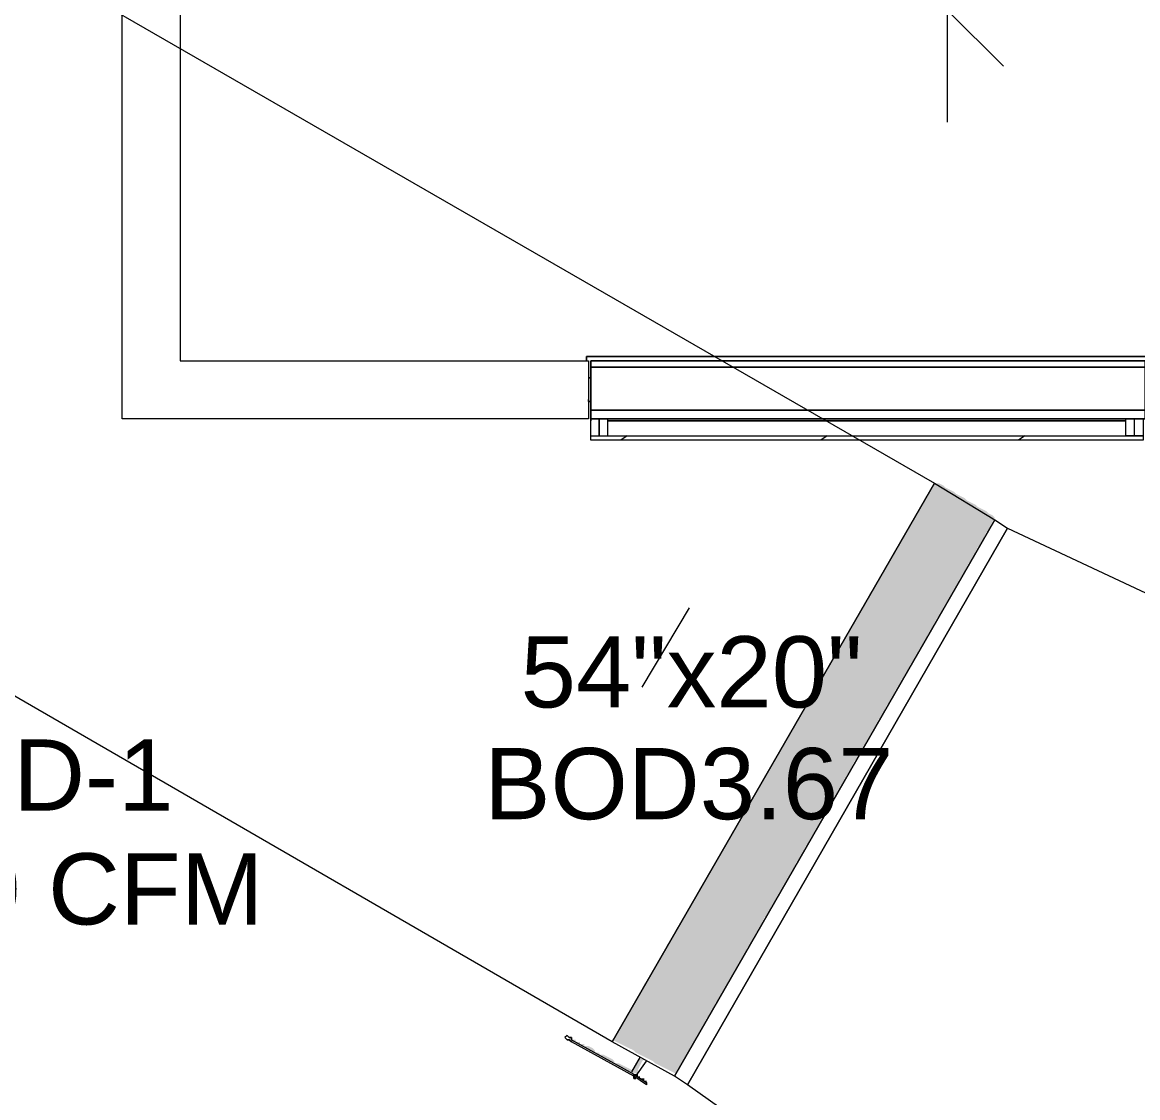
# Model space of a CAD drawing. Header units: metres. Extents: x -2 to 237, y -8 to 52.
# Drawn here: x 51.994 to 54.372, y 39.07 to 41.363 of the extents above; entities that cross this region are included whole.
import ezdxf

# ---------------------------------------------------------------- set-up
doc = ezdxf.new("R2010")
doc.units = ezdxf.units.M
doc.layers.add('HVAC - Ductos', color=5, linetype='Continuous', lineweight=0)
doc.layers.add('PDF_Text', color=7, linetype='Continuous', lineweight=0)
doc.layers.add('PDF_Geometry', color=7, linetype='Continuous', lineweight=0, true_color=0xaaaaaa)
doc.layers.add('PDF_Solid Fills', color=7, linetype='Continuous', lineweight=0, true_color=0xffffff)
doc.styles.add('PDF Helvetica', font='')
doc.styles.get('PDF Helvetica').set_extended_font_data('Helvetica')

msp = doc.modelspace()

# ---------------------------------------------------------------- hatches: boundary and pattern name
at = {"layer": 'HVAC - Ductos', "lineweight": 0, "transparency": 33554559}
msp.add_hatch(color=256, dxfattribs=at).paths.add_polyline_path([(53.9572, 40.3755), (53.948, 40.3801), (53.9389, 40.3801), (53.9343, 40.3755), (53.9251, 40.3573), (53.9205, 40.3527), (53.9068, 40.3251), (53.9022, 40.3206), (53.8885, 40.2931), (53.8839, 40.2885), (53.8748, 40.2702), (53.8702, 40.2656), (53.8564, 40.2381), (53.8518, 40.2335), (53.8381, 40.206), (53.8335, 40.2015), (53.8197, 40.174), (53.8151, 40.1694), (53.806, 40.1511), (53.8014, 40.1465), (53.7877, 40.119), (53.7831, 40.1144), (53.7693, 40.0869), (53.7647, 40.0824), (53.7511, 40.0548), (53.7465, 40.0503), (53.7373, 40.032), (53.7327, 40.0274), (53.7189, 39.9999), (53.7144, 39.9953), (53.7007, 39.9678), (53.6961, 39.9632), (53.6823, 39.9357), (53.6777, 39.9311), (53.6685, 39.9128), (53.664, 39.9082), (53.6502, 39.8807), (53.6456, 39.8762), (53.6319, 39.8487), (53.6273, 39.8441), (53.6136, 39.8166), (53.609, 39.812), (53.5999, 39.7937), (53.5953, 39.7891), (53.5815, 39.7617), (53.5769, 39.7571), (53.5632, 39.7295), (53.5586, 39.725), (53.5448, 39.6975), (53.5402, 39.6929), (53.5311, 39.6746), (53.5265, 39.67), (53.5128, 39.6425), (53.5082, 39.6379), (53.4944, 39.6104), (53.4899, 39.6058), (53.4762, 39.5784), (53.4716, 39.5738), (53.4624, 39.5554), (53.4578, 39.5508), (53.444, 39.5234), (53.4395, 39.5188), (53.4258, 39.4913), (53.4212, 39.4868), (53.4074, 39.4592), (53.4028, 39.4546), (53.3936, 39.4363), (53.3891, 39.4317), (53.3753, 39.4043), (53.3707, 39.3997), (53.357, 39.3722), (53.3524, 39.3676), (53.3387, 39.3401), (53.3341, 39.3355), (53.325, 39.3172), (53.3204, 39.3126), (53.3066, 39.2851), (53.302, 39.2805), (53.2883, 39.2531), (53.2837, 39.2485), (53.2699, 39.221), (53.2653, 39.2164), (53.2562, 39.1981), (53.2516, 39.1935), (53.2975, 39.1706), (53.302, 39.166), (53.3387, 39.1477), (53.3433, 39.1431), (53.3891, 39.1202), (53.3891, 39.1248), (53.3982, 39.1431), (53.4028, 39.1477), (53.4166, 39.1752), (53.4212, 39.1798), (53.4349, 39.2073), (53.4395, 39.2119), (53.4532, 39.2393), (53.4578, 39.2439), (53.4716, 39.2714), (53.4762, 39.2759), (53.4853, 39.2943), (53.4899, 39.2989), (53.5036, 39.3264), (53.5082, 39.3309), (53.522, 39.3585), (53.5265, 39.363), (53.5402, 39.3905), (53.5448, 39.3951), (53.5586, 39.4226), (53.5632, 39.4272), (53.5769, 39.4546), (53.5815, 39.4592), (53.5907, 39.4776), (53.5953, 39.4822), (53.609, 39.5096), (53.6136, 39.5142), (53.6273, 39.5417), (53.6319, 39.5463), (53.6456, 39.5738), (53.6502, 39.5784), (53.664, 39.6058), (53.6685, 39.6104), (53.6777, 39.6288), (53.6823, 39.6334), (53.6961, 39.6608), (53.7007, 39.6654), (53.7144, 39.6929), (53.7189, 39.6975), (53.7327, 39.725), (53.7373, 39.7295), (53.7511, 39.7571), (53.7556, 39.7617), (53.7693, 39.7891), (53.7739, 39.7937), (53.7831, 39.812), (53.7877, 39.8166), (53.8014, 39.8441), (53.806, 39.8487), (53.8197, 39.8762), (53.8243, 39.8807), (53.8381, 39.9082), (53.8427, 39.9128), (53.8564, 39.9403), (53.861, 39.9449), (53.8702, 39.9632), (53.8748, 39.9678), (53.8885, 39.9953), (53.8931, 39.9999), (53.9068, 40.0274), (53.9114, 40.032), (53.9251, 40.0594), (53.9297, 40.064), (53.9434, 40.0915), (53.948, 40.0961), (53.9618, 40.1236), (53.9664, 40.1282), (53.9756, 40.1465), (53.9801, 40.1511), (53.9938, 40.1786), (53.9984, 40.1831), (54.0122, 40.2106), (54.0168, 40.2152), (54.0305, 40.2427), (54.0351, 40.2473), (54.0488, 40.2748), (54.0534, 40.2793), (54.0672, 40.3069), (54.0626, 40.3115), (54.0534, 40.316), (54.0488, 40.3206), (54.0305, 40.3297), (54.026, 40.3343), (54.0076, 40.3435), (54.003, 40.3481), (53.9847, 40.3573), (53.9801, 40.3618), (53.9618, 40.371)])
at = {"layer": 'PDF_Solid Fills', "lineweight": 0, "transparency": 33554559}
h = msp.add_hatch(color=1, dxfattribs=at)
h.paths.add_polyline_path([(53.2883, 39.1248), (53.2974, 39.1156), (53.2974, 39.1156), (53.2974, 39.1248), (53.2929, 39.1294), (53.2653, 39.1431), (53.2562, 39.1431), (53.2608, 39.1385)])
h.paths.add_polyline_path([(53.1646, 39.1935), (53.1737, 39.1889), (53.1737, 39.1935)])
h.paths.add_polyline_path([(53.2241, 39.1614), (53.2241, 39.166), (53.215, 39.166)])
h.paths.add_polyline_path([(53.215, 39.166), (53.215, 39.1706), (53.2104, 39.1752), (53.2013, 39.1798), (53.1921, 39.1798), (53.1967, 39.1752)])
h.paths.add_polyline_path([(53.1921, 39.1798), (53.1921, 39.1843), (53.1829, 39.1843)])
h.paths.add_polyline_path([(53.1829, 39.1843), (53.1829, 39.1889), (53.1737, 39.1889)])
h.paths.add_polyline_path([(53.2562, 39.1431), (53.2562, 39.1477), (53.2516, 39.1523), (53.2333, 39.1614), (53.2241, 39.1614), (53.2287, 39.1568)])
msp.add_hatch(color=1, dxfattribs=at).paths.add_polyline_path([(53.3112, 39.1523), (53.3066, 39.1477), (53.2975, 39.1294), (53.2929, 39.1248), (53.3065, 39.1202), (53.3066, 39.1202), (53.3066, 39.1294), (53.3158, 39.1477), (53.3204, 39.1523), (53.3204, 39.1523)])
h = msp.add_hatch(color=1, dxfattribs=at)
h.paths.add_polyline_path([(53.3066, 39.1156), (53.3066, 39.1202), (53.2975, 39.1202)])
h.paths.add_polyline_path([(53.3204, 39.1064), (53.3249, 39.1019), (53.3249, 39.1064)])
h.paths.add_polyline_path([(53.3112, 39.111), (53.3204, 39.1064), (53.3204, 39.111)])
h.paths.add_polyline_path([(53.3066, 39.1156), (53.3112, 39.111), (53.3112, 39.1156)])

# ---------------------------------------------------------------- linework, layer by layer
at = {"layer": 'HVAC - Ductos', "lineweight": 0}
for points in [[(53.9664, 41.1498), (53.9664, 42.6572)], [(53.8472, 41.5072), (53.9664, 41.3881), (54.0855, 41.269)], [(53.3158, 39.9449), (53.4166, 40.1144)]]:
    msp.add_lwpolyline(points, dxfattribs=at)
for points in [[(51.6343, 41.7088), (53.9389, 40.3801), (53.2516, 39.1889), (50.9471, 40.5222)], [(53.3845, 39.1156), (53.2516, 39.1889), (53.9389, 40.3801), (54.0672, 40.3023)], [(54.0672, 40.3023), (54.0946, 40.2839), (53.412, 39.0973), (53.3845, 39.1156)], [(54.1221, 38.5933), (53.412, 39.0973), (54.0946, 40.2839), (54.8873, 39.9128)]]:
    msp.add_lwpolyline(points, close=True, dxfattribs=at)
at = {"layer": 'PDF_Geometry', "lineweight": 0}
for points in [[(52.3308, 42.3548), (52.3308, 40.6413), (53.2013, 40.6413), (53.2013, 40.5176), (52.207, 40.5176), (52.207, 40.6413), (52.207, 44.3158)], [(54.3879, 40.6413), (53.2058, 40.6413), (54.3879, 40.6413), (53.2058, 40.6413), (53.2058, 40.6046), (53.2013, 40.6046), (53.2058, 40.6046), (53.2013, 40.6046), (53.2013, 40.6)], [(54.3833, 40.4809), (54.3833, 40.4718), (53.2058, 40.4718), (53.2058, 40.4809), (54.3833, 40.4809), (54.3833, 40.4718), (53.2058, 40.4718), (53.2058, 40.4809), (53.2058, 40.5176), (54.3879, 40.5176), (54.3879, 40.5359), (53.2058, 40.5359), (54.3879, 40.5359), (54.3879, 40.6276), (53.2058, 40.6276), (54.3879, 40.6276), (54.3879, 40.6413), (53.2058, 40.6413), (53.2058, 40.6046), (53.2013, 40.6046)], [(53.2058, 40.4809), (53.2241, 40.4809), (53.2241, 40.5176), (53.2241, 40.4809), (53.2425, 40.4809), (53.2425, 40.5176), (54.3467, 40.5176), (53.2425, 40.5176), (53.2241, 40.5176), (53.2058, 40.5176), (53.2058, 40.513), (53.2058, 40.5176), (53.2058, 40.5359), (53.2058, 40.6276), (53.2058, 40.6413), (53.2058, 40.5176), (54.3879, 40.5176)], [(54.3879, 40.6413), (53.2058, 40.6413), (54.3879, 40.6413)], [(53.2013, 40.5542), (53.2058, 40.5542), (53.2013, 40.5542), (53.2013, 40.5588)], [(53.2058, 40.5176), (54.3879, 40.5176), (53.2058, 40.5176)], [(54.3649, 40.4809), (54.3467, 40.4809), (54.3467, 40.5176), (54.3649, 40.5176)], [(53.2425, 40.4809), (54.3467, 40.4809)], [(53.2837, 40.4809), (53.2699, 40.4718)], [(53.7098, 40.4809), (53.6961, 40.4718)], [(54.1313, 40.4809), (54.1176, 40.4718)]]:
    msp.add_lwpolyline(points, dxfattribs=at)
for points in [[(53.1967, 40.6504), (53.1967, 40.6413), (53.1967, 40.6504), (54.3879, 40.6504)], [(54.3649, 40.5176), (54.3833, 40.5176), (54.3833, 40.4809), (54.3649, 40.4809)], [(54.3467, 40.513), (53.2425, 40.513)]]:
    msp.add_lwpolyline(points, close=True, dxfattribs=at)
at = {"layer": 'PDF_Geometry', "color": 1, "lineweight": 0}
for points in [[(53.1555, 39.2027), (53.1509, 39.1981)], [(53.1509, 39.1981), (53.1509, 39.1981)], [(53.2975, 39.1156), (53.1646, 39.1889), (53.16, 39.1935), (53.1555, 39.1935), (53.1509, 39.1981), (53.1555, 39.1935), (53.16, 39.1935), (53.1646, 39.1889)], [(53.1555, 39.2027), (53.1555, 39.2027)], [(53.1646, 39.1935), (53.1646, 39.1981), (53.16, 39.1981), (53.1555, 39.2027), (53.16, 39.1981), (53.1646, 39.1981), (53.1646, 39.1935), (53.2975, 39.1202), (53.325, 39.1019), (53.325, 39.0973), (53.2975, 39.1156), (53.2975, 39.1202), (53.302, 39.1156), (53.325, 39.1477)], [(53.3112, 39.1568), (53.2929, 39.1248)]]:
    msp.add_lwpolyline(points, dxfattribs=at)
msp.add_lwpolyline([(53.2975, 39.1156), (53.2975, 39.111), (53.302, 39.111), (53.2975, 39.111)], close=True, dxfattribs=at)

# ---------------------------------------------------------------- texts
at = {"layer": 'HVAC - Ductos', "lineweight": 0, "insert": (52.9785, 39.7385), "char_height": 0.1519, "attachment_point": 4, "style": 'PDF Helvetica'}
msp.add_mtext('BOD3.67', dxfattribs=at)
at = {"layer": 'PDF_Text', "lineweight": 0, "char_height": 0.1519, "attachment_point": 4, "style": 'PDF Helvetica'}
for s, insert in [('54"x20"', (53.0564, 39.9768)), ('SD-1', (51.8331, 39.7568)), ('100 CFM', (51.6361, 39.514))]:
    msp.add_mtext(s, dxfattribs=dict(at, insert=insert))

doc.saveas('drawing.dxf')
